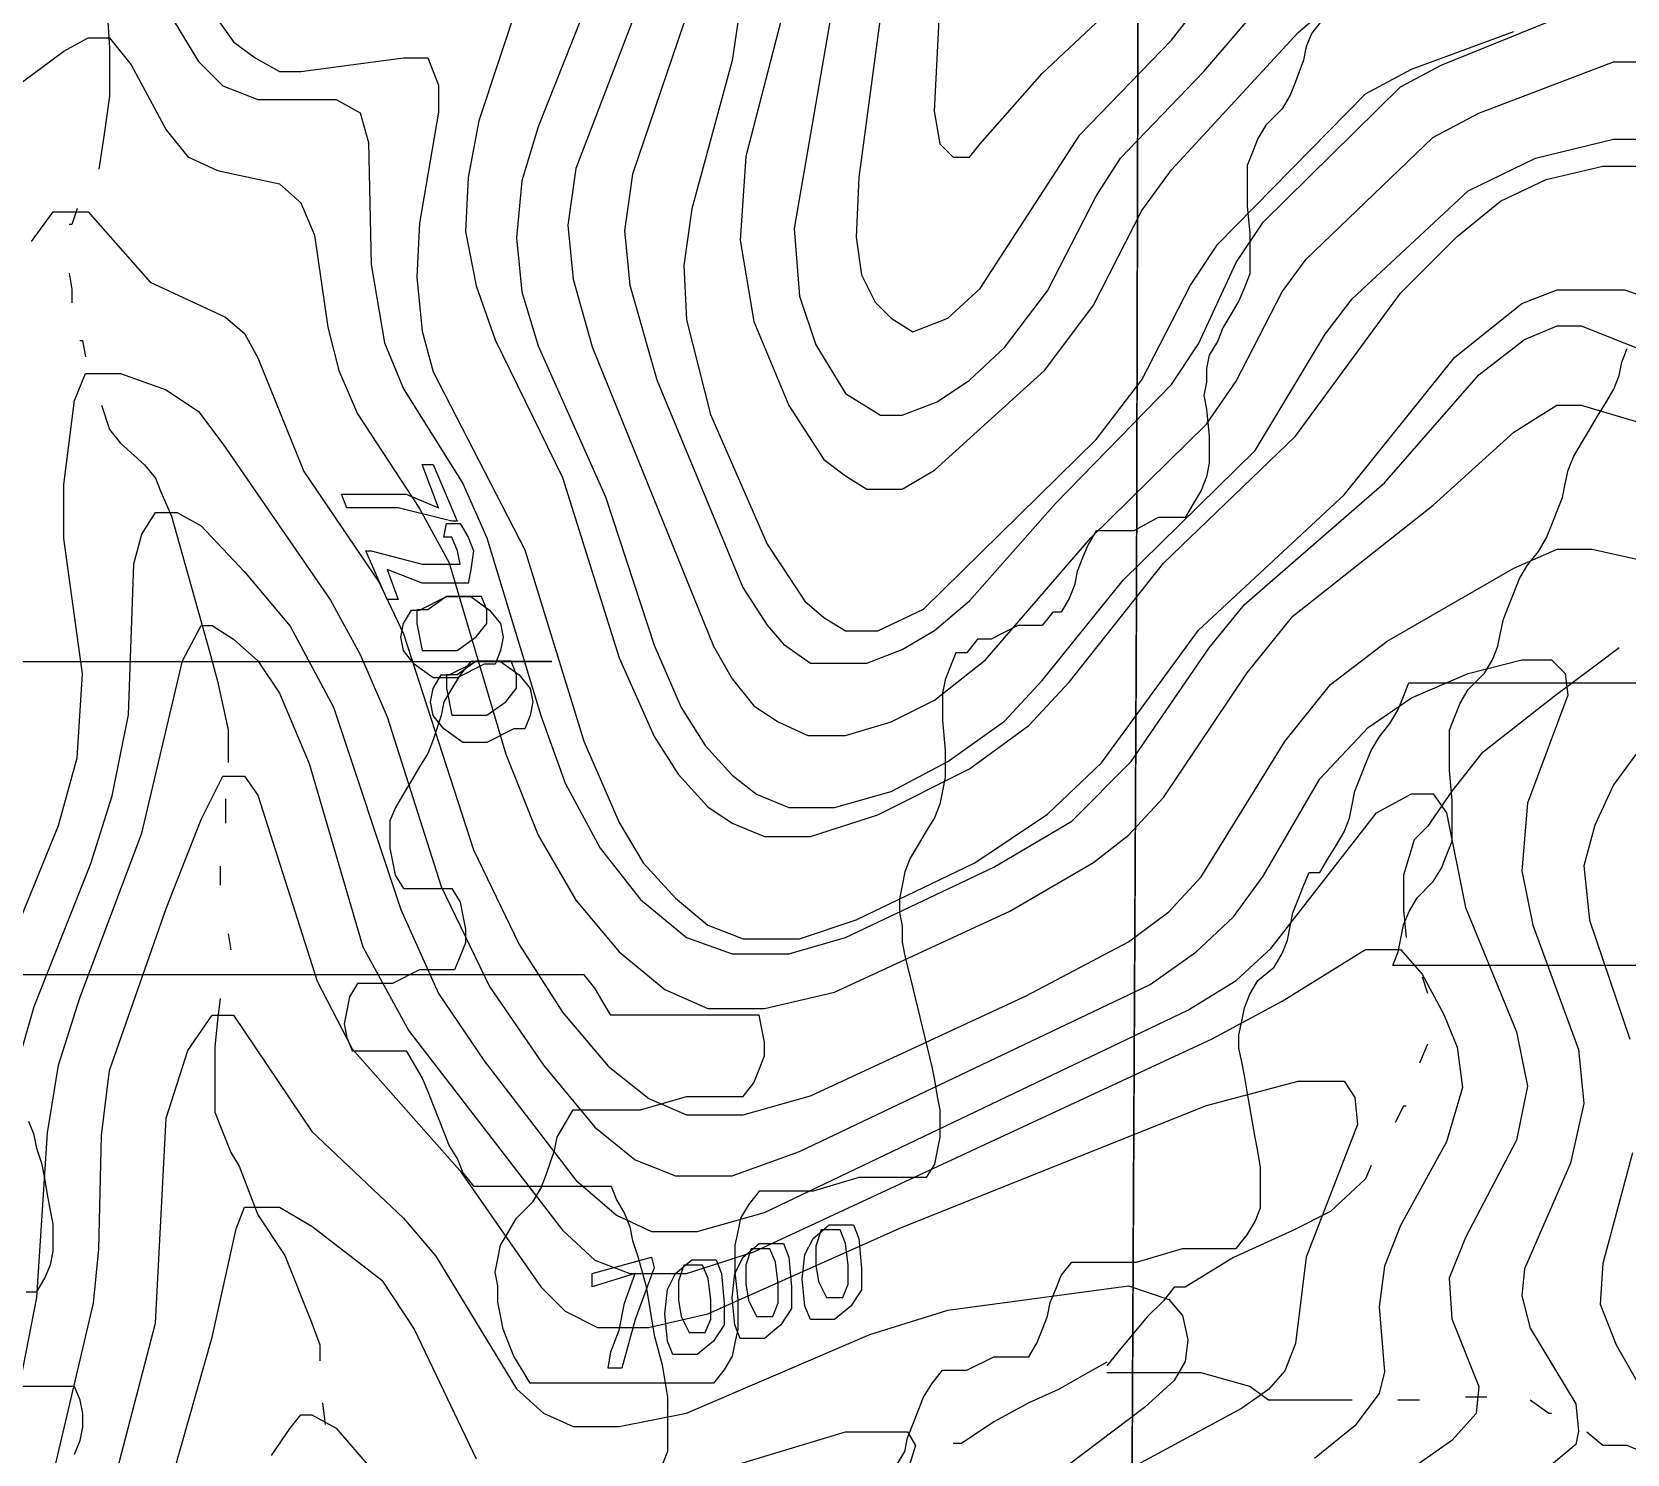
# Model space of a CAD drawing. Extents: x -0.82 to 6.83, y -0.63 to 7.9.
# Drawn here: x 1.4504 to 1.7625, y 4.176 to 4.4541 of the extents above; entities that cross this region are included whole.
import ezdxf

# ---------------------------------------------------------------- set-up
doc = ezdxf.new("R2010")
doc.units = 0
for name, color, linetype in [('Elevations', 7, 'CONTINUOUS'), ('Grid', 7, 'CONTINUOUS'), ('topo', 7, 'CONTINUOUS'), ('water', 7, 'CONTINUOUS'), ('white', 7, 'CONTINUOUS')]:
    doc.layers.add(name, color=color, linetype=linetype)

msp = doc.modelspace()

# ---------------------------------------------------------------- linework, layer by layer
at = {"layer": 'Elevations', "color": 1}
for points in [[(1.528879, 4.369537), (1.533624, 4.358424), (1.532571, 4.358424), (1.522026, 4.36107), (1.512008, 4.36107), (1.510955, 4.363716), (1.514118, 4.363716), (1.518336, 4.363716), (1.523608, 4.363716), (1.529935, 4.36107), (1.526772, 4.369537)], [(1.53626, 4.348979), (1.535733, 4.346333), (1.534154, 4.346333), (1.531516, 4.346333), (1.529407, 4.346333), (1.526772, 4.346333), (1.519918, 4.348979), (1.522027, 4.343158), (1.519918, 4.343158), (1.5157, 4.352683), (1.516756, 4.352683), (1.526773, 4.350037), (1.528881, 4.350037), (1.530464, 4.350037), (1.533099, 4.350037), (1.534154, 4.350037), (1.533628, 4.352683), (1.532572, 4.355329), (1.53099, 4.355329), (1.531517, 4.357975), (1.534154, 4.357975), (1.535734, 4.355329), (1.53679, 4.352683)], [(1.52677, 4.333157), (1.529933, 4.333157), (1.533624, 4.333157), (1.537315, 4.335803), (1.539424, 4.338448), (1.539424, 4.341094), (1.538368, 4.34374), (1.535206, 4.34374), (1.531515, 4.34374), (1.527824, 4.341094), (1.526771, 4.341094), (1.525715, 4.341094), (1.525715, 4.338448)], [(1.539951, 4.341068), (1.54206, 4.338422), (1.542586, 4.335776), (1.54206, 4.33313), (1.541007, 4.330484), (1.538898, 4.330484), (1.533625, 4.327839), (1.52888, 4.327839), (1.525189, 4.330484), (1.52308, 4.33313), (1.522554, 4.335776), (1.52308, 4.338422), (1.524662, 4.341068), (1.526244, 4.341068), (1.531517, 4.343714), (1.536262, 4.343714)], [(1.545751, 4.328394), (1.54786, 4.325748), (1.548386, 4.323103), (1.54786, 4.320457), (1.546804, 4.317811), (1.544695, 4.317811), (1.539423, 4.315165), (1.534679, 4.315165), (1.530987, 4.317811), (1.528879, 4.320457), (1.528352, 4.323103), (1.528879, 4.325748), (1.530461, 4.328394), (1.532043, 4.328394), (1.537316, 4.33104), (1.542061, 4.33104)], [(1.53257, 4.320483), (1.535733, 4.320483), (1.539424, 4.320483), (1.543114, 4.323129), (1.545225, 4.325775), (1.545225, 4.328421), (1.54417, 4.331066), (1.541006, 4.331066), (1.537315, 4.331066), (1.533624, 4.328421), (1.532571, 4.328421), (1.531515, 4.328421), (1.531515, 4.325775)], [(1.611131, 4.220841), (1.612184, 4.218195), (1.612711, 4.212374), (1.612711, 4.208141), (1.610602, 4.204966), (1.607439, 4.20232), (1.605857, 4.20232), (1.604275, 4.20232), (1.602692, 4.20232), (1.601637, 4.204966), (1.60111, 4.210258), (1.601637, 4.21502), (1.603219, 4.218195), (1.606383, 4.220841), (1.608492, 4.220841), (1.610074, 4.220841)], [(1.605858, 4.206606), (1.606387, 4.206606), (1.60744, 4.206606), (1.609023, 4.206606), (1.610076, 4.209252), (1.610076, 4.212956), (1.609549, 4.21719), (1.608496, 4.219836), (1.606387, 4.219836), (1.604805, 4.219836), (1.603749, 4.216661), (1.603749, 4.212956), (1.604276, 4.209781)], [(1.597422, 4.217163), (1.598478, 4.214518), (1.599004, 4.208697), (1.599004, 4.204463), (1.596895, 4.201288), (1.593732, 4.198643), (1.59215, 4.198643), (1.590568, 4.198643), (1.588986, 4.198643), (1.58793, 4.201288), (1.587403, 4.20658), (1.58793, 4.211343), (1.589512, 4.214518), (1.592675, 4.217163), (1.594784, 4.217163), (1.596366, 4.217163)], [(1.59215, 4.202929), (1.592677, 4.202929), (1.593732, 4.202929), (1.595314, 4.202929), (1.59637, 4.205575), (1.59637, 4.209279), (1.595844, 4.213512), (1.594788, 4.216158), (1.592679, 4.216158), (1.591097, 4.216158), (1.590041, 4.212983), (1.590041, 4.209279), (1.590568, 4.206104)], [(1.572115, 4.212401), (1.568424, 4.202347), (1.565789, 4.192822), (1.563154, 4.192822), (1.56368, 4.195997), (1.565262, 4.20023), (1.566315, 4.205522), (1.568424, 4.211343), (1.559988, 4.208697), (1.559988, 4.211343), (1.571587, 4.214518)], [(1.584241, 4.213988), (1.585297, 4.211343), (1.585823, 4.205522), (1.585823, 4.201288), (1.583715, 4.198113), (1.58055, 4.195468), (1.578968, 4.195468), (1.577386, 4.195468), (1.575804, 4.195468), (1.574751, 4.198113), (1.574224, 4.203405), (1.574751, 4.208168), (1.576333, 4.211343), (1.579497, 4.213988), (1.581606, 4.213988), (1.583188, 4.213988)], [(1.578969, 4.199754), (1.579496, 4.199754), (1.580551, 4.199754), (1.582133, 4.199754), (1.583189, 4.2024), (1.583189, 4.206104), (1.582663, 4.210337), (1.581607, 4.212983), (1.579498, 4.212983), (1.577916, 4.212983), (1.57686, 4.209808), (1.57686, 4.206104), (1.577387, 4.202929)]]:
    msp.add_lwpolyline(points, close=True, dxfattribs=at)
at = {"layer": 'Grid', "color": 1}
for points in [[(1.664384, 3.930329), (1.665437, 4.136492), (1.666493, 4.342629), (1.667019, 4.55038), (1.667546, 4.761808), (1.873176, 4.764454), (2.078806, 4.767629), (2.284963, 4.770804), (2.490593, 4.77345), (2.488484, 4.564667), (2.487958, 4.534081), (2.486375, 4.356916), (2.485849, 4.325828), (2.484267, 4.148663), (2.48374, 4.117548), (2.482158, 3.940938), (2.277582, 3.938293), (2.073007, 3.935647), (1.868431, 3.933001)], [(0.839226, 3.927683), (0.840279, 4.134375), (0.841335, 4.341068), (0.841861, 4.548792), (0.841861, 4.762337), (1.048545, 4.762337), (1.254703, 4.762337), (1.46086, 4.762337), (1.667545, 4.762337), (1.667016, 4.550909), (1.66649, 4.343158), (1.665436, 4.137021), (1.664381, 3.930858), (1.457697, 3.930858), (1.25154, 3.930858), (1.045382, 3.930858)]]:
    msp.add_lwpolyline(points, close=True, dxfattribs=at)
at = {"layer": 'topo', "color": 2}
for points in [[(1.469823, 4.470052), (1.483005, 4.448356), (1.48775, 4.443594), (1.494604, 4.440948), (1.509894, 4.440948), (1.514639, 4.438302), (1.516222, 4.432481), (1.516748, 4.408669), (1.519383, 4.393323), (1.523074, 4.384327), (1.534674, 4.365806), (1.539419, 4.355223), (1.549964, 4.32043), (1.554709, 4.307201), (1.561563, 4.294501), (1.569472, 4.284447), (1.578435, 4.277039), (1.587398, 4.273864), (1.598475, 4.273864), (1.609547, 4.277039), (1.63855, 4.290797), (1.65384, 4.299793), (1.66544, 4.311434), (1.68073, 4.333659), (1.687584, 4.342126), (1.715001, 4.365939), (1.733454, 4.387105), (1.742417, 4.393984), (1.748744, 4.39663), (1.75349, 4.39663), (1.770889, 4.389751)], [(1.616398, 4.457299), (1.61218, 4.425655), (1.611654, 4.414013), (1.612707, 4.406605), (1.615345, 4.401313), (1.618508, 4.398138), (1.622726, 4.395493), (1.629585, 4.398138), (1.635912, 4.403959), (1.65542, 4.434016), (1.673346, 4.452537), (1.686527, 4.46947)], [(1.577908, 4.455818), (1.567891, 4.426316), (1.566309, 4.415204), (1.567362, 4.404621), (1.572635, 4.3861), (1.589507, 4.345513), (1.594252, 4.338104), (1.597415, 4.3344), (1.602688, 4.330696), (1.606906, 4.330696), (1.61376, 4.330696), (1.620614, 4.333342), (1.626941, 4.337046), (1.6338, 4.342867), (1.650672, 4.361917), (1.673343, 4.3852), (1.678615, 4.393138), (1.685997, 4.409013), (1.691269, 4.41695), (1.718159, 4.443409), (1.726068, 4.447642), (1.762447, 4.462459)], [(1.545745, 4.46058), (1.537836, 4.436768), (1.535727, 4.425655), (1.5352, 4.415072), (1.537309, 4.404488), (1.541, 4.393905), (1.554181, 4.367023), (1.565253, 4.331701), (1.572107, 4.316356), (1.576853, 4.308947), (1.582652, 4.302597), (1.587397, 4.299422), (1.593724, 4.296776), (1.602688, 4.296776), (1.615869, 4.30101), (1.633799, 4.310006), (1.645399, 4.318472), (1.653308, 4.326939), (1.671761, 4.350222), (1.697596, 4.375093), (1.718159, 4.403033), (1.729231, 4.414146), (1.737667, 4.421025), (1.74663, 4.425258), (1.757702, 4.427904), (1.764556, 4.427904)], [(1.596891, 4.456241), (1.590036, 4.429783), (1.588982, 4.413378), (1.591618, 4.397503), (1.598472, 4.381099), (1.605327, 4.370516), (1.609545, 4.367341), (1.613763, 4.364695), (1.620617, 4.364695), (1.626944, 4.368399), (1.648565, 4.387978), (1.658055, 4.400678), (1.667546, 4.419199), (1.673346, 4.427137), (1.698126, 4.454018), (1.706035, 4.460898)], [(1.606905, 4.458384), (1.599523, 4.41568), (1.600578, 4.402451), (1.603741, 4.392926), (1.609541, 4.383401), (1.616395, 4.379168), (1.620613, 4.379168), (1.627467, 4.381814), (1.633799, 4.386047), (1.640653, 4.392397), (1.649089, 4.403509), (1.65858, 4.42203), (1.663325, 4.429439), (1.679669, 4.446372), (1.692323, 4.461189)], [(1.627992, 4.460315), (1.626937, 4.43862), (1.627992, 4.43227), (1.630628, 4.429624), (1.633796, 4.429624), (1.635904, 4.43227), (1.648031, 4.446028), (1.664903, 4.461903)], [(1.485646, 4.45804), (1.489864, 4.452219), (1.494082, 4.449044), (1.498827, 4.446398), (1.503045, 4.446398), (1.52308, 4.449044), (1.527826, 4.449044), (1.528879, 4.446398), (1.529935, 4.443753), (1.529935, 4.438461), (1.526243, 4.416765), (1.525717, 4.406182), (1.52677, 4.395598), (1.528879, 4.387661), (1.546806, 4.352842), (1.558405, 4.31543), (1.565259, 4.299555), (1.570004, 4.291617), (1.576331, 4.284738), (1.582658, 4.279446), (1.589513, 4.2768), (1.600585, 4.2768), (1.611657, 4.280505), (1.63486, 4.291617), (1.649096, 4.301142), (1.65964, 4.311196), (1.678621, 4.337125), (1.707093, 4.363584), (1.72871, 4.390465), (1.741891, 4.401049), (1.748745, 4.403695), (1.755599, 4.403695), (1.761926, 4.403695), (1.775634, 4.398932)], [(1.557874, 4.456744), (1.549438, 4.435577), (1.546274, 4.424994), (1.545219, 4.413881), (1.546274, 4.403298), (1.549438, 4.392714), (1.562619, 4.363187), (1.572109, 4.334189), (1.577382, 4.322018), (1.582127, 4.314609), (1.587399, 4.308789), (1.592144, 4.305084), (1.598471, 4.302439), (1.607435, 4.302439), (1.618507, 4.305614), (1.629584, 4.311434), (1.640656, 4.319372), (1.648036, 4.327309), (1.663855, 4.346889), (1.689689, 4.372289), (1.703398, 4.395043), (1.708669, 4.401922), (1.731342, 4.423089), (1.744523, 4.429439), (1.759813, 4.433143), (1.766668, 4.433143)], [(1.568944, 4.459072), (1.556817, 4.427454), (1.555235, 4.416342), (1.556291, 4.405758), (1.559981, 4.392529), (1.583707, 4.334003), (1.587398, 4.327653), (1.591616, 4.322362), (1.596361, 4.319187), (1.602161, 4.316541), (1.609542, 4.316541), (1.618505, 4.319187), (1.626941, 4.32342), (1.636964, 4.331358), (1.657525, 4.35517), (1.680198, 4.377395), (1.685997, 4.385862), (1.694961, 4.403324), (1.699706, 4.409674), (1.724486, 4.433487), (1.733449, 4.438249), (1.759811, 4.448303), (1.768775, 4.448303)], [(1.588978, 4.459125), (1.587396, 4.448541), (1.579487, 4.419543), (1.577905, 4.408431), (1.578431, 4.397847), (1.583176, 4.379326), (1.594249, 4.353926), (1.60163, 4.342814), (1.605321, 4.339639), (1.609539, 4.336993), (1.615874, 4.336993), (1.624837, 4.341226), (1.658585, 4.374432), (1.667548, 4.386073), (1.677039, 4.404594), (1.682311, 4.412532), (1.711309, 4.442059), (1.720273, 4.446822), (1.740308, 4.45423)], [(1.44293, 4.440286), (1.456643, 4.450341), (1.461388, 4.452986), (1.465606, 4.452986), (1.469824, 4.447695), (1.476678, 4.434995), (1.480896, 4.429703), (1.486696, 4.427057), (1.498822, 4.424411), (1.50304, 4.420707), (1.505678, 4.414357), (1.508313, 4.396366), (1.510422, 4.387899), (1.514113, 4.379432), (1.526239, 4.360911), (1.532039, 4.350328), (1.543111, 4.31289), (1.549438, 4.297015), (1.556819, 4.284315), (1.565255, 4.27426), (1.574218, 4.266852), (1.582654, 4.263148), (1.593727, 4.263148), (1.607435, 4.266323), (1.64171, 4.282198), (1.658055, 4.291723), (1.664909, 4.297015), (1.671763, 4.304423), (1.688108, 4.328765), (1.697071, 4.339877), (1.724488, 4.361573), (1.740305, 4.37586), (1.744523, 4.378506), (1.748741, 4.381152), (1.753489, 4.381152), (1.767725, 4.376919)], [(1.450318, 4.41314), (1.454536, 4.418961), (1.458754, 4.418961), (1.461389, 4.418961), (1.473516, 4.405203), (1.488279, 4.398324), (1.491969, 4.395149), (1.494607, 4.390386), (1.50357, 4.368161), (1.518333, 4.346465), (1.523078, 4.336411), (1.536786, 4.29421), (1.54575, 4.275689), (1.554186, 4.26246), (1.563149, 4.251877), (1.571057, 4.245527), (1.578439, 4.242352), (1.589511, 4.242352), (1.602692, 4.246056), (1.644876, 4.265635), (1.664911, 4.276218), (1.67282, 4.282039), (1.679147, 4.288918), (1.695492, 4.315377), (1.704455, 4.326489), (1.715527, 4.334956), (1.740307, 4.349243), (1.748743, 4.352948), (1.755598, 4.352948), (1.78196, 4.347127)], [(1.445043, 4.273017), (1.455588, 4.298946), (1.459278, 4.312175), (1.460334, 4.328579), (1.456643, 4.355038), (1.456643, 4.365621), (1.458752, 4.382025), (1.460861, 4.387317), (1.462443, 4.387317), (1.467715, 4.387317), (1.476678, 4.384142), (1.483005, 4.379909), (1.487751, 4.373559), (1.50884, 4.342973), (1.51464, 4.332389), (1.519913, 4.320219), (1.530457, 4.287013), (1.539948, 4.267434), (1.550493, 4.252088), (1.56051, 4.239918), (1.568419, 4.233568), (1.576328, 4.230393), (1.5874, 4.230393), (1.600581, 4.235155), (1.669127, 4.267831), (1.67809, 4.274181), (1.685472, 4.28106), (1.691272, 4.288998), (1.702344, 4.308048), (1.711834, 4.318102), (1.72027, 4.323923), (1.731342, 4.328685), (1.741887, 4.331331), (1.747687, 4.331331), (1.750322, 4.328685), (1.750849, 4.324452), (1.74294, 4.303285), (1.741887, 4.290056), (1.743995, 4.279473), (1.752959, 4.255131), (1.754014, 4.244548), (1.751376, 4.232906), (1.742413, 4.212269), (1.741887, 4.206977), (1.743469, 4.200627), (1.752432, 4.18581), (1.752959, 4.180519), (1.752432, 4.177873), (1.746105, 4.172581)], [(1.44663, 4.248728), (1.450848, 4.263545), (1.46192, 4.291485), (1.466138, 4.304714), (1.469302, 4.320589), (1.470355, 4.350116), (1.471937, 4.355937), (1.474573, 4.360171), (1.478791, 4.360171), (1.483535, 4.357525), (1.491972, 4.348529), (1.500935, 4.337946), (1.509371, 4.322071), (1.522552, 4.282515), (1.529934, 4.266111), (1.538897, 4.252882), (1.556823, 4.229599), (1.564732, 4.22272), (1.571586, 4.219545), (1.58055, 4.219545), (1.59373, 4.223249), (1.676512, 4.262804), (1.686003, 4.268625), (1.692857, 4.274975), (1.713419, 4.301433), (1.720273, 4.305137), (1.724491, 4.305137), (1.727127, 4.301433), (1.730818, 4.282912), (1.740836, 4.258571), (1.742945, 4.247987), (1.740836, 4.237404), (1.730818, 4.218354), (1.727654, 4.210416), (1.72818, 4.202479), (1.733453, 4.18925), (1.732927, 4.183958), (1.728182, 4.178666), (1.707092, 4.16385)], [(1.443987, 4.169221), (1.451373, 4.206633), (1.453481, 4.238806), (1.45559, 4.252035), (1.459808, 4.265265), (1.471934, 4.297438), (1.479843, 4.331172), (1.483534, 4.338051), (1.485643, 4.338051), (1.489861, 4.335406), (1.494606, 4.331172), (1.498824, 4.324822), (1.504624, 4.311064), (1.515169, 4.275213), (1.524132, 4.258809), (1.554185, 4.219783), (1.560512, 4.213962), (1.567366, 4.211316), (1.578438, 4.211316), (1.591619, 4.215549), (1.681255, 4.257195), (1.694964, 4.264603), (1.711308, 4.274657), (1.715526, 4.274657), (1.718161, 4.274657), (1.722379, 4.269895), (1.726597, 4.261957), (1.729232, 4.255607), (1.730288, 4.24767), (1.727124, 4.237086), (1.718161, 4.220682), (1.714998, 4.212745), (1.713942, 4.204807), (1.714998, 4.192107), (1.713942, 4.187874), (1.709197, 4.181524), (1.701288, 4.175174)], [(1.767197, 4.316964), (1.759815, 4.30691), (1.756125, 4.298973), (1.754017, 4.291035), (1.75507, 4.280452), (1.762979, 4.257168)], [(1.452426, 4.162818), (1.462444, 4.205522), (1.463497, 4.216105), (1.464023, 4.23833), (1.465605, 4.25103), (1.476677, 4.282674), (1.483531, 4.300137), (1.487749, 4.308603), (1.489858, 4.308603), (1.491967, 4.308603), (1.494605, 4.304899), (1.506204, 4.268519), (1.513058, 4.25529), (1.534148, 4.231477), (1.549965, 4.208723), (1.55471, 4.203961), (1.561037, 4.200786), (1.571055, 4.200786), (1.582655, 4.203431), (1.620616, 4.220365), (1.680199, 4.244177), (1.698125, 4.24894), (1.702343, 4.24894), (1.707088, 4.24894), (1.709197, 4.245765), (1.709724, 4.240473), (1.699706, 4.214544), (1.697597, 4.197611), (1.695488, 4.192319), (1.692325, 4.188615), (1.687052, 4.184911), (1.657527, 4.169036)], [(1.461389, 4.151018), (1.474571, 4.201632), (1.47668, 4.241717), (1.480897, 4.254946), (1.485643, 4.261825), (1.487752, 4.261825), (1.48986, 4.261825), (1.50515, 4.239071), (1.523076, 4.222138), (1.529403, 4.214729), (1.54522, 4.1888), (1.550493, 4.184038), (1.556293, 4.181392), (1.565256, 4.181392), (1.578437, 4.184038), (1.614289, 4.199383), (1.629584, 4.204146), (1.664909, 4.208908), (1.672818, 4.206263), (1.675454, 4.203088), (1.676509, 4.198325), (1.675983, 4.194092), (1.673874, 4.190388), (1.668074, 4.185096), (1.646984, 4.169221)], [(1.763505, 4.234943), (1.757705, 4.213248), (1.757179, 4.20531), (1.760343, 4.197373), (1.770888, 4.178852)], [(1.473516, 4.156177), (1.485642, 4.198881), (1.490387, 4.220047), (1.491969, 4.224281), (1.494607, 4.224281), (1.498824, 4.224281), (1.505151, 4.220576), (1.51886, 4.209993), (1.525187, 4.200468), (1.537313, 4.175068)], [(1.497242, 4.175756), (1.500933, 4.181048), (1.503042, 4.183694), (1.50515, 4.183694), (1.509895, 4.181048), (1.516749, 4.17311)], [(1.560512, 4.165543), (1.609546, 4.18036), (1.616927, 4.18036), (1.621673, 4.18036), (1.623256, 4.177714), (1.62062, 4.169247)]]:
    msp.add_lwpolyline(points, dxfattribs=at)
at = {"layer": 'water', "color": 4}
for points in [[(1.46139, 4.501352), (1.461917, 4.498177), (1.461917, 4.491298), (1.461917, 4.487065), (1.462443, 4.48389), (1.464552, 4.478069), (1.464552, 4.472248), (1.465078, 4.466956), (1.465078, 4.459019), (1.465605, 4.451081), (1.465605, 4.44579), (1.465605, 4.441556), (1.464549, 4.434148), (1.463496, 4.427269)], [(1.459281, 4.419623), (1.458225, 4.416448), (1.457699, 4.416448)], [(1.457699, 4.406975), (1.458226, 4.4038), (1.458226, 4.401155)], [(1.459808, 4.393773), (1.460335, 4.393773), (1.460861, 4.390598)], [(1.464026, 4.381126), (1.465608, 4.376363), (1.467717, 4.373717), (1.472463, 4.369484), (1.474572, 4.366838), (1.475625, 4.364192), (1.477734, 4.35943), (1.482479, 4.342496), (1.485117, 4.332971), (1.486696, 4.327151), (1.488805, 4.317626), (1.488805, 4.313921), (1.488805, 4.311276)], [(1.760872, 4.333686), (1.756654, 4.330511), (1.748219, 4.324161), (1.733983, 4.313048), (1.728183, 4.30564), (1.723438, 4.298761), (1.720803, 4.296115), (1.718694, 4.289236), (1.718694, 4.286061), (1.718694, 4.282357), (1.71922, 4.277065)], [(1.48828, 4.304158), (1.48828, 4.299396)], [(1.487225, 4.290982), (1.487225, 4.290982), (1.487225, 4.287278)], [(1.488807, 4.277779), (1.489333, 4.274604), (1.489333, 4.274604)], [(1.722383, 4.269339), (1.723436, 4.266164), (1.723436, 4.266164)], [(1.487225, 4.265132), (1.486699, 4.260899), (1.486172, 4.255607), (1.486172, 4.252432), (1.486172, 4.249786), (1.486172, 4.246611), (1.486172, 4.242907), (1.489336, 4.23497), (1.490918, 4.232324), (1.494609, 4.222799), (1.499882, 4.214861), (1.505154, 4.201632), (1.506736, 4.197399), (1.506736, 4.194224)], [(1.723437, 4.256163), (1.721855, 4.252459)], [(1.719219, 4.244045), (1.718693, 4.244045), (1.71711, 4.24087)], [(1.712365, 4.232456), (1.711309, 4.22981), (1.704455, 4.22346), (1.697075, 4.219756), (1.685474, 4.214465), (1.675984, 4.208644), (1.673876, 4.208644), (1.671767, 4.205998), (1.668603, 4.202823), (1.662804, 4.195944), (1.660695, 4.193298)], [(1.660694, 4.193959), (1.655949, 4.191314), (1.651203, 4.188668), (1.645404, 4.186022), (1.638549, 4.182318), (1.632222, 4.178084), (1.63064, 4.178084)], [(1.708674, 4.186578), (1.704983, 4.186578), (1.699183, 4.186578), (1.692329, 4.186578), (1.688639, 4.189223), (1.679148, 4.191869), (1.673876, 4.191869), (1.66544, 4.191869), (1.660695, 4.191869)], [(1.507261, 4.186048), (1.507787, 4.181815)], [(1.721855, 4.186578), (1.719746, 4.186578), (1.717637, 4.186578)], [(1.735037, 4.187107), (1.730819, 4.187107)], [(1.747691, 4.183932), (1.747164, 4.183932), (1.743474, 4.186578)], [(1.827834, 4.166549), (1.826778, 4.166549), (1.823088, 4.166549), (1.818871, 4.166549), (1.810435, 4.166549), (1.80569, 4.166549), (1.797781, 4.166549), (1.789345, 4.169194), (1.779855, 4.172369), (1.768782, 4.175015), (1.762456, 4.177661), (1.75771, 4.177661), (1.754547, 4.180307)]]:
    msp.add_lwpolyline(points, dxfattribs=at)
at = {"layer": 'white', "color": 7}
for points in [[(1.702869, 4.456558), (1.70076, 4.453913), (1.699707, 4.451267), (1.699181, 4.448621), (1.697599, 4.444388), (1.696546, 4.441742), (1.694963, 4.439096), (1.691799, 4.435921), (1.69022, 4.433275), (1.689164, 4.430629), (1.688111, 4.427983), (1.688111, 4.425338), (1.688111, 4.422692), (1.688111, 4.420046), (1.688638, 4.414754), (1.688638, 4.412108), (1.688638, 4.409463), (1.688638, 4.406817), (1.687582, 4.404171), (1.686529, 4.401525), (1.684947, 4.398879), (1.683364, 4.396233), (1.682311, 4.393588), (1.680729, 4.390942), (1.680203, 4.388296), (1.680203, 4.38565), (1.679676, 4.383004), (1.680203, 4.380358), (1.680729, 4.375067), (1.680729, 4.372421), (1.680729, 4.369775), (1.680203, 4.367129), (1.67915, 4.364483), (1.677567, 4.361838), (1.675985, 4.359192), (1.67335, 4.359192), (1.670715, 4.359192), (1.665969, 4.356546), (1.663333, 4.356546), (1.660698, 4.356546), (1.658589, 4.356546), (1.657004, 4.3539), (1.655954, 4.351254), (1.654896, 4.348608), (1.654369, 4.345963), (1.653314, 4.343317), (1.651731, 4.340671), (1.650149, 4.340671), (1.64804, 4.338025), (1.645932, 4.338025), (1.643296, 4.338025), (1.638024, 4.335379), (1.635388, 4.335379), (1.63328, 4.332733), (1.631171, 4.332733), (1.630118, 4.330088), (1.629062, 4.327442), (1.628536, 4.324796), (1.628536, 4.32215), (1.628536, 4.319504), (1.629062, 4.313683), (1.629062, 4.311038), (1.629062, 4.308392), (1.628536, 4.305746), (1.628009, 4.3031), (1.626953, 4.300454), (1.625371, 4.297808), (1.623789, 4.295163), (1.622207, 4.292517), (1.621154, 4.289871), (1.620627, 4.287225), (1.620101, 4.284579), (1.620101, 4.281933), (1.620627, 4.279288), (1.620627, 4.276113), (1.621154, 4.273467), (1.622736, 4.267117), (1.626427, 4.251771), (1.626953, 4.249125), (1.62748, 4.24595), (1.628006, 4.243304), (1.628006, 4.240658), (1.628006, 4.238013), (1.62748, 4.235367), (1.626953, 4.232721), (1.625371, 4.230075), (1.62326, 4.230075), (1.620625, 4.230075), (1.617989, 4.230075), (1.615354, 4.230075), (1.61219, 4.230075), (1.603227, 4.227429), (1.600592, 4.227429), (1.597957, 4.227429), (1.595321, 4.227429), (1.592683, 4.227429), (1.590575, 4.224783), (1.588993, 4.222138), (1.588466, 4.219492), (1.587937, 4.216846), (1.587937, 4.2142), (1.587937, 4.211554), (1.588466, 4.206263), (1.588466, 4.203088), (1.588466, 4.200442), (1.587937, 4.197796), (1.58741, 4.19515), (1.585828, 4.192504), (1.583719, 4.189858), (1.581611, 4.189858), (1.578973, 4.189858), (1.576337, 4.189858), (1.573175, 4.189858), (1.570011, 4.189858), (1.567375, 4.189858), (1.564212, 4.189858), (1.561048, 4.189858), (1.557885, 4.189858), (1.55525, 4.189858), (1.552612, 4.189858), (1.549977, 4.189858), (1.547868, 4.189858), (1.546286, 4.192504), (1.544704, 4.19515), (1.543648, 4.197796), (1.542595, 4.200442), (1.542069, 4.203088), (1.541539, 4.205733), (1.541539, 4.208908), (1.541013, 4.211554), (1.541539, 4.2142), (1.542069, 4.216846), (1.543648, 4.219492), (1.54523, 4.222138), (1.548394, 4.225313), (1.549976, 4.227958), (1.551031, 4.230604), (1.552611, 4.235367), (1.55314, 4.238013), (1.554722, 4.240658), (1.556305, 4.243304), (1.558413, 4.243304), (1.561049, 4.243304), (1.563686, 4.243304), (1.56685, 4.243304), (1.569485, 4.243304), (1.578448, 4.24595), (1.581612, 4.24595), (1.584775, 4.24595), (1.58741, 4.24595), (1.589519, 4.24595), (1.59163, 4.248596), (1.592683, 4.251242), (1.593739, 4.253888), (1.593739, 4.256533), (1.59321, 4.259179), (1.592683, 4.261825), (1.591101, 4.261825), (1.588992, 4.261825), (1.586884, 4.261825), (1.584241, 4.261825), (1.581605, 4.261825), (1.575806, 4.261825), (1.573169, 4.261825), (1.570533, 4.261825), (1.567897, 4.261825), (1.565788, 4.261825), (1.56368, 4.261825), (1.562097, 4.264471), (1.560515, 4.267117), (1.558406, 4.269763), (1.556824, 4.269763), (1.554189, 4.269763), (1.552078, 4.269763), (1.409191, 4.269763)], [(2.17956, 4.271562), (1.71663, 4.271562), (1.717686, 4.274208), (1.718212, 4.276853), (1.718739, 4.279499), (1.719792, 4.282145), (1.721374, 4.284791), (1.724538, 4.287966), (1.72612, 4.290612), (1.727176, 4.293258), (1.728229, 4.295903), (1.728229, 4.298549), (1.728229, 4.301195), (1.728229, 4.303841), (1.727702, 4.309662), (1.727702, 4.312308), (1.727702, 4.314953), (1.727702, 4.317599), (1.728758, 4.320245), (1.729811, 4.322891), (1.731393, 4.325537), (1.734557, 4.328712), (1.736139, 4.331358), (1.737195, 4.334003), (1.737722, 4.336649), (1.738248, 4.339295), (1.739301, 4.341941), (1.740357, 4.344587), (1.74141, 4.347233), (1.742992, 4.349878), (1.745101, 4.352524), (1.746683, 4.35517), (1.747736, 4.357816), (1.748792, 4.360462), (1.749845, 4.363108), (1.750371, 4.365753), (1.750898, 4.368399), (1.751954, 4.371045), (1.753533, 4.373691), (1.755115, 4.376337), (1.756698, 4.378983), (1.75828, 4.381628), (1.759862, 4.384274), (1.760918, 4.38692), (1.761444, 4.389566), (1.762497, 4.392212)], [(1.409197, 4.33104), (1.552081, 4.33104), (1.549443, 4.33104), (1.546808, 4.33104), (1.543645, 4.33104), (1.541007, 4.33104), (1.538372, 4.33104), (1.536263, 4.33104), (1.534154, 4.328394), (1.532572, 4.325748), (1.53099, 4.323103), (1.530463, 4.320457), (1.528881, 4.315694), (1.527828, 4.313048), (1.526246, 4.310403), (1.524664, 4.307757), (1.523081, 4.305111), (1.521499, 4.302465), (1.520443, 4.299819), (1.520443, 4.297173), (1.520443, 4.294528), (1.52097, 4.291882), (1.521497, 4.289236), (1.523079, 4.28659), (1.524661, 4.28659), (1.52677, 4.28659), (1.528878, 4.28659), (1.530987, 4.28659), (1.532569, 4.28659), (1.534152, 4.283944), (1.534678, 4.281298), (1.535205, 4.278653), (1.535205, 4.276007), (1.534152, 4.273361), (1.533098, 4.270715), (1.53099, 4.270715), (1.528881, 4.270715), (1.526246, 4.270715), (1.520974, 4.268069), (1.518338, 4.268069), (1.51623, 4.268069), (1.514121, 4.268069), (1.512539, 4.265423), (1.512012, 4.262778), (1.511486, 4.260132), (1.512012, 4.257486), (1.513065, 4.25484), (1.514121, 4.25484), (1.515703, 4.25484), (1.517812, 4.25484), (1.519921, 4.25484), (1.522029, 4.25484), (1.523612, 4.25484), (1.525194, 4.252194), (1.526776, 4.249548), (1.527829, 4.246903), (1.528885, 4.244257), (1.530993, 4.238965), (1.532047, 4.236319), (1.533629, 4.233673), (1.534682, 4.231028), (1.53679, 4.228382), (1.538899, 4.228382), (1.541008, 4.228382), (1.543646, 4.228382), (1.546281, 4.228382), (1.55208, 4.228382), (1.554718, 4.228382), (1.557364, 4.228382), (1.559999, 4.228382), (1.562108, 4.228382), (1.56369, 4.228382), (1.564743, 4.225736), (1.566325, 4.22309), (1.567381, 4.220444), (1.567908, 4.217798), (1.568961, 4.214623), (1.570543, 4.208803), (1.572125, 4.199278), (1.573707, 4.193457), (1.574234, 4.190282), (1.57476, 4.187107), (1.57476, 4.184461), (1.57476, 4.181815), (1.57476, 4.179169), (1.57476, 4.176523), (1.573705, 4.173878)], [(1.619575, 4.173878), (1.621157, 4.176523), (1.621684, 4.179169), (1.62274, 4.181815), (1.623793, 4.184461), (1.624848, 4.187107), (1.626431, 4.189753), (1.628539, 4.192398), (1.630648, 4.192398), (1.633286, 4.192398), (1.638558, 4.195044), (1.641193, 4.195044), (1.643302, 4.195044), (1.645411, 4.195044), (1.646993, 4.19769), (1.648049, 4.200336), (1.649102, 4.202982), (1.649628, 4.205628), (1.650684, 4.208273), (1.651737, 4.210919), (1.653846, 4.213565), (1.655954, 4.213565), (1.658063, 4.213565), (1.660698, 4.213565), (1.663862, 4.213565), (1.666497, 4.213565), (1.67546, 4.216211), (1.678624, 4.216211), (1.68126, 4.216211), (1.683895, 4.216211), (1.686004, 4.216211), (1.688112, 4.218857), (1.689695, 4.221503), (1.690748, 4.224148), (1.690748, 4.226794), (1.690748, 4.22944), (1.690748, 4.232086), (1.690221, 4.235261), (1.689695, 4.237907), (1.688112, 4.246903), (1.687586, 4.250078), (1.687059, 4.252723), (1.686533, 4.255369), (1.686533, 4.258015), (1.687059, 4.260661), (1.687586, 4.263307), (1.688641, 4.265953), (1.690224, 4.268598), (1.693387, 4.271244), (1.694969, 4.27389), (1.696022, 4.276536), (1.696549, 4.279182), (1.697075, 4.281828), (1.698131, 4.284473), (1.699184, 4.287119), (1.700239, 4.289765), (1.702348, 4.289765), (1.70393, 4.292411), (1.705513, 4.295057), (1.707095, 4.297703), (1.708148, 4.300348), (1.708677, 4.302994), (1.709204, 4.30564), (1.710257, 4.308286), (1.711312, 4.310932), (1.712365, 4.313578), (1.713948, 4.316223), (1.716056, 4.318869), (1.717638, 4.321515), (1.718692, 4.324161), (1.719747, 4.326807), (2.182681, 4.326807)], [(1.449266, 4.207744), (1.451374, 4.207744), (1.452956, 4.21039), (1.45401, 4.213036), (1.454536, 4.215682), (1.454536, 4.218328), (1.454536, 4.220973), (1.45401, 4.223619), (1.453483, 4.226794), (1.452956, 4.229969), (1.45243, 4.232615), (1.451374, 4.23579), (1.450848, 4.238436), (1.449795, 4.241082)], [(1.458759, 4.175994), (1.459814, 4.17864), (1.460341, 4.181286), (1.460341, 4.183932), (1.459814, 4.186578), (1.458759, 4.189223), (1.457705, 4.189223), (1.455597, 4.189223), (1.453488, 4.189223), (1.450853, 4.189223), (1.448215, 4.189223)]]:
    msp.add_lwpolyline(points, dxfattribs=at)

doc.saveas('drawing.dxf')
